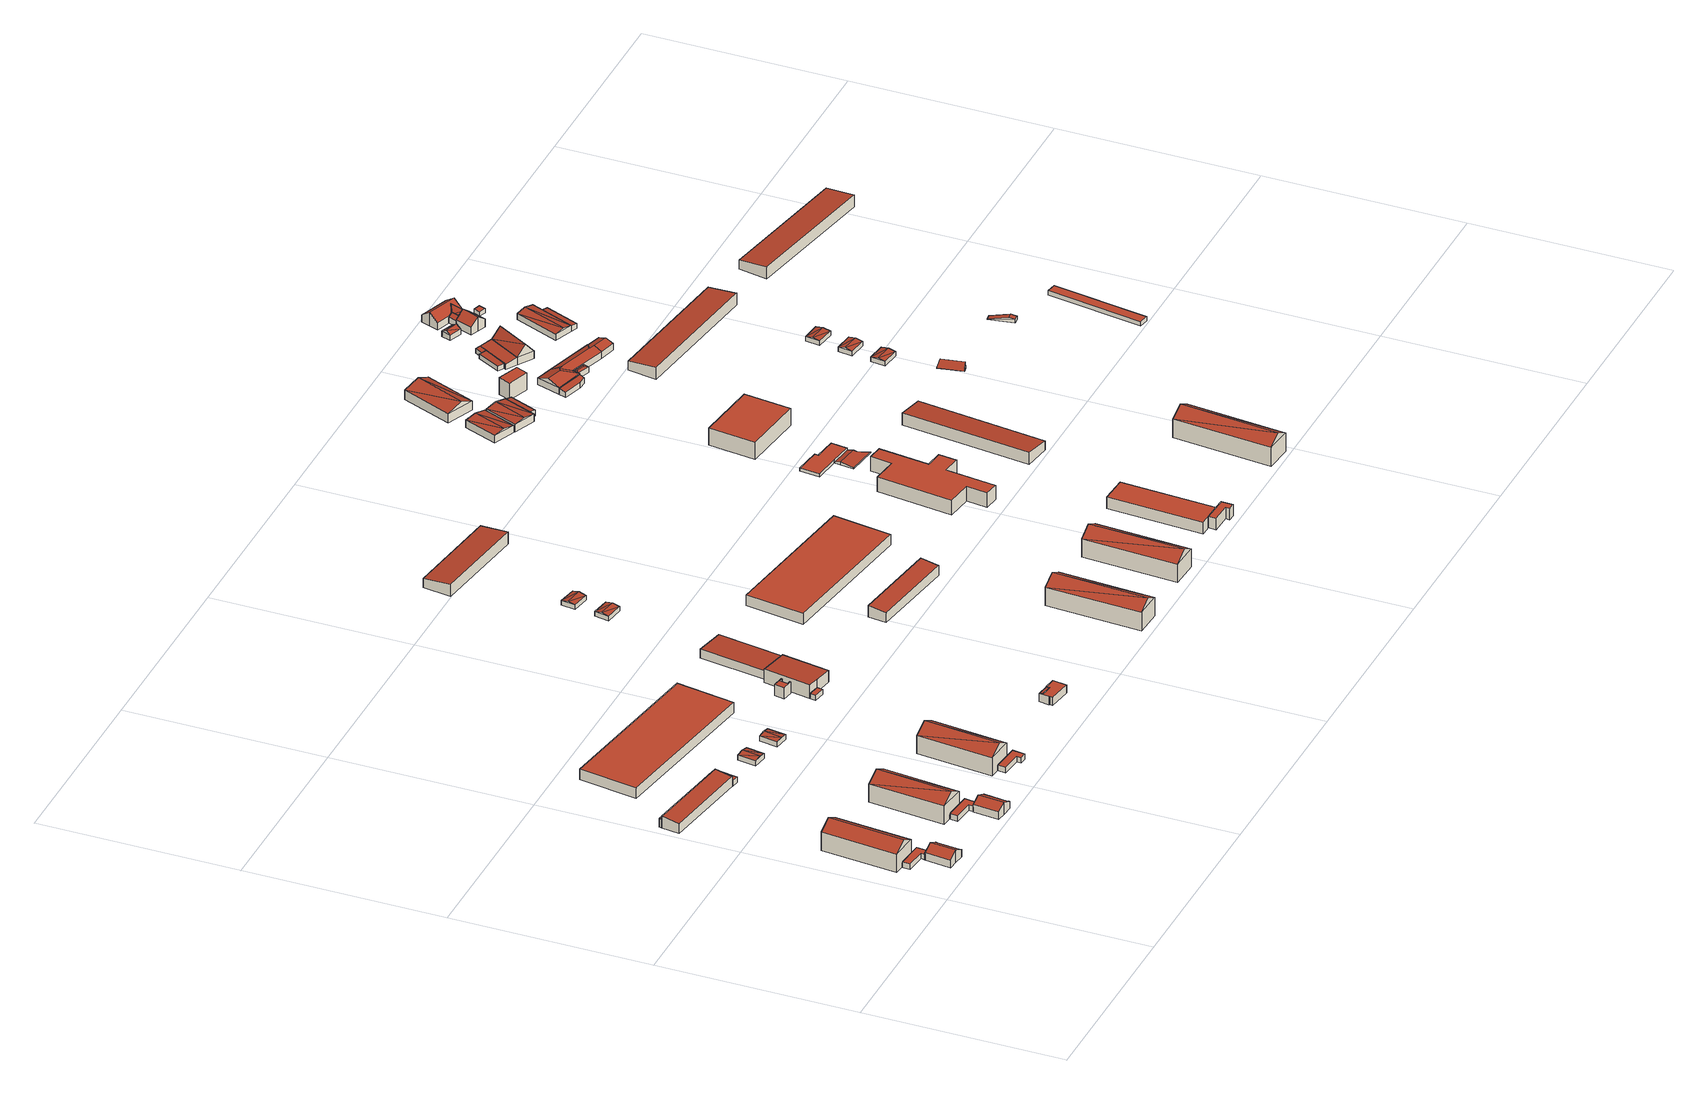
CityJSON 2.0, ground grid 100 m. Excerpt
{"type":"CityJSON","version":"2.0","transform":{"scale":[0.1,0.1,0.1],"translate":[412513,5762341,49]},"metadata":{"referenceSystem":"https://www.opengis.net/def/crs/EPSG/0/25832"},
"CityObjects":{
"building1":{"type":"Building","attributes":{"Gemeindeschluessel":"05515000","Geometrietyp2DReferenz":"3000","function":"51009_1610","roofType":"1000","measuredHeight":2.87},"geometry":[{"type":"Solid","lod":"2","boundaries":[[[[0,1,2,3]],[[4,5,1,0]],[[6,7,5,4]],[[8,9,7,6]],[[10,11,9,8]],[[12,13,11,10]],[[3,2,13,12]],[[10,8,6,4,0,3,12]],[[1,5,7,9,11,13,2]]]],"semantics":{"surfaces":[{"type":"WallSurface"},{"type":"RoofSurface"},{"type":"GroundSurface"}],"values":[[0,0,0,0,0,0,0,1,2]]}}]},
"building2":{"type":"Building","attributes":{"Gemeindeschluessel":"05515000","Geometrietyp2DReferenz":"3000","function":"31001_3073","roofType":"3100","measuredHeight":13.7},"geometry":[{"type":"Solid","lod":"2","boundaries":[[[[14,15,16,17]],[[18,19,15,14]],[[20,21,19,18]],[[17,16,21,20]],[[14,22,18]],[[20,23,17]],[[17,23,22,14]],[[18,22,23,20]],[[15,19,21,16]]]],"semantics":{"surfaces":[{"type":"WallSurface"},{"type":"RoofSurface"},{"type":"GroundSurface"}],"values":[[0,0,0,0,0,0,1,1,2]]}}]},
"building3":{"type":"Building","attributes":{"Gemeindeschluessel":"05515000","Geometrietyp2DReferenz":"3000","function":"31001_3073","roofType":"3100","measuredHeight":6.65},"geometry":[{"type":"Solid","lod":"2","boundaries":[[[[24,25,26,27]],[[28,29,25,24]],[[30,31,29,28]],[[32,33,31,30]],[[34,35,33,32]],[[36,37,35,34]],[[38,39,37,36]],[[40,41,39,38]],[[42,43,41,40]],[[44,45,43,42]],[[46,47,45,44]],[[27,26,47,46]],[[40,38,36,34,32,42]],[[30,28,24,27,46,44,42,32]],[[25,29,31,33,35,37,39,41,43,45,47,26]]]],"semantics":{"surfaces":[{"type":"WallSurface"},{"type":"RoofSurface"},{"type":"GroundSurface"}],"values":[[0,0,0,0,0,0,0,0,0,0,0,0,1,1,2]]}}]},
"building4":{"type":"Building","attributes":{"Gemeindeschluessel":"05515000","Geometrietyp2DReferenz":"3000","function":"31001_3073","roofType":"2100","measuredHeight":6.29},"geometry":[{"type":"Solid","lod":"2","boundaries":[[[[48,49,50,51]],[[52,53,49,48]],[[54,55,53,52]],[[51,50,55,54]],[[52,48,51,54]],[[49,53,55,50]]]],"semantics":{"surfaces":[{"type":"WallSurface"},{"type":"RoofSurface"},{"type":"GroundSurface"}],"values":[[0,0,0,0,1,2]]}}]},
"building5":{"type":"Building","attributes":{"Gemeindeschluessel":"05515000","Geometrietyp2DReferenz":"3000","function":"51009_1610","roofType":"1000","measuredHeight":4.39},"geometry":[{"type":"Solid","lod":"2","boundaries":[[[[56,57,49,58]],[[59,60,57,56]],[[61,53,60,59]],[[58,49,53,61]],[[59,56,58,61]],[[57,60,53,49]]]],"semantics":{"surfaces":[{"type":"WallSurface"},{"type":"RoofSurface"},{"type":"GroundSurface"}],"values":[[0,0,0,0,1,2]]}}]},
"building6":{"type":"Building","attributes":{"Gemeindeschluessel":"05515000","Geometrietyp2DReferenz":"3000","function":"51009_1610","roofType":"1000","measuredHeight":2.87},"geometry":[{"type":"Solid","lod":"2","boundaries":[[[[62,63,64,65]],[[66,67,63,62]],[[68,69,67,66]],[[70,71,69,68]],[[72,73,71,70]],[[74,75,73,72]],[[65,64,75,74]],[[72,70,68,66,62,65,74]],[[63,67,69,71,73,75,64]]]],"semantics":{"surfaces":[{"type":"WallSurface"},{"type":"RoofSurface"},{"type":"GroundSurface"}],"values":[[0,0,0,0,0,0,0,1,2]]}}]},
"building7":{"type":"Building","attributes":{"Gemeindeschluessel":"05515000","Geometrietyp2DReferenz":"3000","function":"31001_3073","roofType":"3100","measuredHeight":13.66},"geometry":[{"type":"Solid","lod":"2","boundaries":[[[[76,77,78,79]],[[80,81,77,76]],[[82,83,81,80]],[[79,78,83,82]],[[76,84,80]],[[82,85,79]],[[85,84,76]],[[76,79,85]],[[82,80,84]],[[84,85,82]],[[77,81,83,78]]]],"semantics":{"surfaces":[{"type":"WallSurface"},{"type":"RoofSurface"},{"type":"GroundSurface"}],"values":[[0,0,0,0,0,0,1,1,1,1,2]]}}]},
"building8":{"type":"Building","attributes":{"Gemeindeschluessel":"05515000","Geometrietyp2DReferenz":"3000","function":"31001_3073","roofType":"3100","measuredHeight":6.25},"geometry":[{"type":"Solid","lod":"2","boundaries":[[[[86,87,88,89]],[[90,91,87,86]],[[92,93,91,90]],[[94,95,93,92]],[[96,97,95,94]],[[98,99,97,96]],[[100,101,99,98]],[[102,103,101,100]],[[104,105,103,102]],[[89,88,105,104]],[[98,96,94,100]],[[92,90,86,89,104,102,100,94]],[[87,91,93,95,97,99,101,103,105,88]]]],"semantics":{"surfaces":[{"type":"WallSurface"},{"type":"RoofSurface"},{"type":"GroundSurface"}],"values":[[0,0,0,0,0,0,0,0,0,0,1,1,2]]}}]},
"building9":{"type":"Building","attributes":{"Gemeindeschluessel":"05515000","Geometrietyp2DReferenz":"3000","function":"31001_3073","roofType":"1000","measuredHeight":2.92},"geometry":[{"type":"Solid","lod":"2","boundaries":[[[[106,55,107,108]],[[109,53,55,106]],[[110,111,53,109]],[[112,113,111,110]],[[108,107,113,112]],[[110,109,106,108,112]],[[55,53,111,113,107]]]],"semantics":{"surfaces":[{"type":"WallSurface"},{"type":"RoofSurface"},{"type":"GroundSurface"}],"values":[[0,0,0,0,0,1,2]]}}]},
"building10":{"type":"Building","attributes":{"Gemeindeschluessel":"05515000","Geometrietyp2DReferenz":"3000","function":"31001_3073","roofType":"3100","measuredHeight":3.25},"geometry":[{"type":"Solid","lod":"2","boundaries":[[[[114,115,116,117]],[[118,119,115,114]],[[120,121,119,118]],[[117,116,121,120]],[[114,122,118]],[[120,123,117]],[[123,122,114]],[[114,117,123]],[[120,118,122]],[[122,123,120]],[[115,119,121,116]]]],"semantics":{"surfaces":[{"type":"WallSurface"},{"type":"RoofSurface"},{"type":"GroundSurface"}],"values":[[0,0,0,0,0,0,1,1,1,1,2]]}}]},
"building11":{"type":"Building","attributes":{"Gemeindeschluessel":"05515000","Geometrietyp2DReferenz":"3000","function":"31001_3073","roofType":"1000","measuredHeight":5.68},"geometry":[{"type":"Solid","lod":"2","boundaries":[[[[124,125,126,127]],[[128,129,125,124]],[[130,131,129,128]],[[127,126,131,130]],[[128,124,127,130]],[[125,129,131,126]]]],"semantics":{"surfaces":[{"type":"WallSurface"},{"type":"RoofSurface"},{"type":"GroundSurface"}],"values":[[0,0,0,0,1,2]]}}]},
"building12":{"type":"Building","attributes":{"Gemeindeschluessel":"05515000","Geometrietyp2DReferenz":"3000","function":"51009_1610","roofType":"1000","measuredHeight":2.85},"geometry":[{"type":"Solid","lod":"2","boundaries":[[[[132,133,134,135]],[[136,137,133,132]],[[138,139,137,136]],[[140,141,139,138]],[[142,143,141,140]],[[144,145,143,142]],[[135,134,145,144]],[[142,140,138,136,132,135,144]],[[133,137,139,141,143,145,134]]]],"semantics":{"surfaces":[{"type":"WallSurface"},{"type":"RoofSurface"},{"type":"GroundSurface"}],"values":[[0,0,0,0,0,0,0,1,2]]}}]},
"building13":{"type":"Building","attributes":{"Gemeindeschluessel":"05515000","Geometrietyp2DReferenz":"3000","function":"31001_3073","roofType":"3100","measuredHeight":13.62},"geometry":[{"type":"Solid","lod":"2","boundaries":[[[[146,147,148,149]],[[150,151,147,146]],[[152,153,151,150]],[[149,148,153,152]],[[146,154,150]],[[152,155,149]],[[155,154,146]],[[146,149,155]],[[152,150,154]],[[154,155,152]],[[147,151,153,148]]]],"semantics":{"surfaces":[{"type":"WallSurface"},{"type":"RoofSurface"},{"type":"GroundSurface"}],"values":[[0,0,0,0,0,0,1,1,1,1,2]]}}]},
"building14":{"type":"Building","attributes":{"Gemeindeschluessel":"05515000","Geometrietyp2DReferenz":"3000","function":"31001_3073","roofType":"3100","measuredHeight":3.21},"geometry":[{"type":"Solid","lod":"2","boundaries":[[[[156,157,158,159]],[[160,161,157,156]],[[162,163,161,160]],[[159,158,163,162]],[[156,164,160]],[[162,165,159]],[[165,164,156]],[[156,159,165]],[[162,160,164]],[[164,165,162]],[[157,161,163,158]]]],"semantics":{"surfaces":[{"type":"WallSurface"},{"type":"RoofSurface"},{"type":"GroundSurface"}],"values":[[0,0,0,0,0,0,1,1,1,1,2]]}}]},
"building15":{"type":"Building","attributes":{"Gemeindeschluessel":"05515000","Geometrietyp2DReferenz":"3000","function":"31001_3073","roofType":"1000","measuredHeight":6},"geometry":[{"type":"Solid","lod":"2","boundaries":[[[[166,167,168,169]],[[170,171,167,166]],[[172,173,171,170]],[[174,175,173,172]],[[176,177,175,174]],[[178,179,177,176]],[[180,181,179,178]],[[169,168,181,180]],[[178,176,174,172,170,166,169,180]],[[167,171,173,175,177,179,181,168]]]],"semantics":{"surfaces":[{"type":"WallSurface"},{"type":"RoofSurface"},{"type":"GroundSurface"}],"values":[[0,0,0,0,0,0,0,0,1,2]]}}]},
"building16":{"type":"Building","attributes":{"Gemeindeschluessel":"05515000","Geometrietyp2DReferenz":"3000","function":"31001_3073","roofType":"1000","measuredHeight":2.62},"geometry":[{"type":"Solid","lod":"2","boundaries":[[[[182,183,184,185]],[[186,187,183,182]],[[188,189,187,186]],[[185,184,189,188]],[[186,182,185,188]],[[183,187,189,184]]]],"semantics":{"surfaces":[{"type":"WallSurface"},{"type":"RoofSurface"},{"type":"GroundSurface"}],"values":[[0,0,0,0,1,2]]}}]},
"building17":{"type":"Building","attributes":{"Gemeindeschluessel":"05515000","Geometrietyp2DReferenz":"3000","function":"51009_1610","roofType":"2100","measuredHeight":4.25},"geometry":[{"type":"Solid","lod":"2","boundaries":[[[[190,191,192,193]],[[194,195,191,190]],[[196,197,195,194]],[[193,192,197,196]],[[194,190,193,196]],[[191,195,197,192]]]],"semantics":{"surfaces":[{"type":"WallSurface"},{"type":"RoofSurface"},{"type":"GroundSurface"}],"values":[[0,0,0,0,1,2]]}}]},
"building18":{"type":"Building","attributes":{"Gemeindeschluessel":"05515000","Geometrietyp2DReferenz":"3000","function":"31001_3073","roofType":"2100","measuredHeight":7.14},"geometry":[{"type":"Solid","lod":"2","boundaries":[[[[198,199,200,201]],[[202,203,199,198]],[[204,205,203,202]],[[206,207,205,204]],[[208,209,207,206]],[[201,200,209,208]],[[206,204,202,198,201,208]],[[199,203,205,207,209,200]]]],"semantics":{"surfaces":[{"type":"WallSurface"},{"type":"RoofSurface"},{"type":"GroundSurface"}],"values":[[0,0,0,0,0,0,1,2]]}}]},
"building19":{"type":"Building","attributes":{"Gemeindeschluessel":"05515000","Geometrietyp2DReferenz":"3000","function":"31001_2500","roofType":"1000","measuredHeight":4.33},"geometry":[{"type":"Solid","lod":"2","boundaries":[[[[210,211,212,213]],[[214,215,211,210]],[[216,217,215,214]],[[218,219,217,216]],[[220,221,219,218]],[[222,223,221,220]],[[224,225,223,222]],[[226,227,225,224]],[[228,229,227,226]],[[213,212,229,228]],[[226,224,222,220,218,216,214,210,213,228]],[[211,215,217,219,221,223,225,227,229,212]]]],"semantics":{"surfaces":[{"type":"WallSurface"},{"type":"RoofSurface"},{"type":"GroundSurface"}],"values":[[0,0,0,0,0,0,0,0,0,0,1,2]]}}]},
"building20":{"type":"Building","attributes":{"Geometrietyp2DReferenz":"3000","Gemeindeschluessel":"05515000","function":"31001_3073","roofType":"2100","measuredHeight":4.69},"geometry":[{"type":"Solid","lod":"2","boundaries":[[[[230,231,203,232]],[[233,234,231,230]],[[235,236,234,233]],[[237,205,236,235]],[[232,203,205,237]],[[235,233,230,232,237]],[[231,234,236,205,203]]]],"semantics":{"surfaces":[{"type":"WallSurface"},{"type":"RoofSurface"},{"type":"GroundSurface"}],"values":[[0,0,0,0,0,1,2]]}}]},
"building21":{"type":"Building","attributes":{"Gemeindeschluessel":"05515000","Geometrietyp2DReferenz":"3000","function":"31001_3073","roofType":"3100","measuredHeight":3.12},"geometry":[{"type":"Solid","lod":"2","boundaries":[[[[238,239,240,241]],[[242,243,239,238]],[[244,245,243,242]],[[241,240,245,244]],[[238,246,242]],[[244,247,241]],[[241,247,246]],[[246,238,241]],[[247,244,242]],[[242,246,247]],[[239,243,245,240]]]],"semantics":{"surfaces":[{"type":"WallSurface"},{"type":"RoofSurface"},{"type":"GroundSurface"}],"values":[[0,0,0,0,0,0,1,1,1,1,2]]}}]},
"building22":{"type":"Building","attributes":{"Gemeindeschluessel":"05515000","Geometrietyp2DReferenz":"3000","function":"31001_3073","roofType":"3100","measuredHeight":3.11},"geometry":[{"type":"Solid","lod":"2","boundaries":[[[[248,249,250,251]],[[252,253,249,248]],[[254,255,253,252]],[[251,250,255,254]],[[248,256,252]],[[254,257,251]],[[251,257,256]],[[256,248,251]],[[257,254,252]],[[252,256,257]],[[249,253,255,250]]]],"semantics":{"surfaces":[{"type":"WallSurface"},{"type":"RoofSurface"},{"type":"GroundSurface"}],"values":[[0,0,0,0,0,0,1,1,1,1,2]]}}]},
"building23":{"type":"Building","attributes":{"Gemeindeschluessel":"05515000","Geometrietyp2DReferenz":"3000","function":"31001_3073","roofType":"3100","measuredHeight":13.69},"geometry":[{"type":"Solid","lod":"2","boundaries":[[[[258,259,260,261]],[[262,263,259,258]],[[264,265,263,262]],[[261,260,265,264]],[[258,266,262]],[[264,267,261]],[[267,266,258]],[[258,261,267]],[[264,262,266]],[[266,267,264]],[[259,263,265,260]]]],"semantics":{"surfaces":[{"type":"WallSurface"},{"type":"RoofSurface"},{"type":"GroundSurface"}],"values":[[0,0,0,0,0,0,1,1,1,1,2]]}}]},
"building24":{"type":"Building","attributes":{"Gemeindeschluessel":"05515000","Geometrietyp2DReferenz":"3000","function":"31001_3073","roofType":"2100","measuredHeight":6.29},"geometry":[{"type":"Solid","lod":"2","boundaries":[[[[268,269,270,271]],[[272,273,269,268]],[[274,275,273,272]],[[271,270,275,274]],[[272,268,271,274]],[[269,273,275,270]]]],"semantics":{"surfaces":[{"type":"WallSurface"},{"type":"RoofSurface"},{"type":"GroundSurface"}],"values":[[0,0,0,0,1,2]]}}]},
"building25":{"type":"Building","attributes":{"Gemeindeschluessel":"05515000","Geometrietyp2DReferenz":"3000","function":"31001_3073","roofType":"2100","measuredHeight":6.52},"geometry":[{"type":"Solid","lod":"2","boundaries":[[[[276,277,278,279]],[[280,281,277,276]],[[282,283,281,280]],[[279,278,283,282]],[[280,276,279,282]],[[277,281,283,278]]]],"semantics":{"surfaces":[{"type":"WallSurface"},{"type":"RoofSurface"},{"type":"GroundSurface"}],"values":[[0,0,0,0,1,2]]}}]},
"building26":{"type":"Building","attributes":{"Gemeindeschluessel":"05515000","Geometrietyp2DReferenz":"3000","function":"31001_3073","roofType":"1000","measuredHeight":5.75},"geometry":[{"type":"Solid","lod":"2","boundaries":[[[[284,285,286,287]],[[288,289,285,284]],[[290,291,289,288]],[[287,286,291,290]],[[288,284,287,290]],[[285,289,291,286]]]],"semantics":{"surfaces":[{"type":"WallSurface"},{"type":"RoofSurface"},{"type":"GroundSurface"}],"values":[[0,0,0,0,1,2]]}}]},
"building27":{"type":"Building","attributes":{"Gemeindeschluessel":"05515000","Geometrietyp2DReferenz":"3000","function":"31001_3073","roofType":"3100","measuredHeight":13.7},"geometry":[{"type":"Solid","lod":"2","boundaries":[[[[292,293,294,295]],[[296,297,293,292]],[[298,299,297,296]],[[295,294,299,298]],[[292,300,296]],[[298,301,295]],[[301,300,292]],[[292,295,301]],[[298,296,300]],[[300,301,298]],[[293,297,299,294]]]],"semantics":{"surfaces":[{"type":"WallSurface"},{"type":"RoofSurface"},{"type":"GroundSurface"}],"values":[[0,0,0,0,0,0,1,1,1,1,2]]}}]},
"building28":{"type":"Building","attributes":{"Gemeindeschluessel":"05515000","Geometrietyp2DReferenz":"3000","function":"51009_1610","roofType":"1000","measuredHeight":6},"geometry":[{"type":"Solid","lod":"2","boundaries":[[[[302,303,304,305]],[[306,307,303,302]],[[308,309,307,306]],[[310,311,309,308]],[[312,313,311,310]],[[314,315,313,312]],[[305,304,315,314]],[[312,310,308,306,302,305,314]],[[303,307,309,311,313,315,304]]]],"semantics":{"surfaces":[{"type":"WallSurface"},{"type":"RoofSurface"},{"type":"GroundSurface"}],"values":[[0,0,0,0,0,0,0,1,2]]}}]},
"building29":{"type":"Building","attributes":{"Gemeindeschluessel":"05515000","Geometrietyp2DReferenz":"3000","function":"31001_3073","roofType":"1000","measuredHeight":6},"geometry":[{"type":"Solid","lod":"2","boundaries":[[[[316,317,318,319]],[[320,321,317,316]],[[322,323,321,320]],[[319,318,323,322]],[[320,316,319,322]],[[317,321,323,318]]]],"semantics":{"surfaces":[{"type":"WallSurface"},{"type":"RoofSurface"},{"type":"GroundSurface"}],"values":[[0,0,0,0,1,2]]}}]},
"building30":{"type":"Building","attributes":{"Gemeindeschluessel":"05515000","Geometrietyp2DReferenz":"3000","function":"31001_3073","roofType":"1000","measuredHeight":7.59},"geometry":[{"type":"Solid","lod":"2","boundaries":[[[[324,325,326,327]],[[328,329,325,324]],[[330,331,329,328]],[[332,333,331,330]],[[334,335,333,332]],[[336,337,335,334]],[[338,339,337,336]],[[340,341,339,338]],[[342,343,341,340]],[[344,345,343,342]],[[346,347,345,344]],[[327,326,347,346]],[[344,342,340,338,336,334,332,330,328,324,327,346]],[[325,329,331,333,335,337,339,341,343,345,347,326]]]],"semantics":{"surfaces":[{"type":"WallSurface"},{"type":"RoofSurface"},{"type":"GroundSurface"}],"values":[[0,0,0,0,0,0,0,0,0,0,0,0,1,2]]}}]},
"building31":{"type":"Building","attributes":{"Gemeindeschluessel":"05515000","Geometrietyp2DReferenz":"3000","function":"51003_1201","roofType":"1000","measuredHeight":1.67},"geometry":[{"type":"Solid","lod":"2","boundaries":[[[[348,349,350,351]],[[352,353,349,348]],[[354,355,353,352]],[[356,357,355,354]],[[358,359,357,356]],[[360,361,359,358]],[[351,350,361,360]],[[358,356,354,352,348,351,360]],[[349,353,355,357,359,361,350]]]],"semantics":{"surfaces":[{"type":"WallSurface"},{"type":"RoofSurface"},{"type":"GroundSurface"}],"values":[[0,0,0,0,0,0,0,1,2]]}}]},
"building32":{"type":"Building","attributes":{"Gemeindeschluessel":"05515000","Geometrietyp2DReferenz":"3000","function":"51003_1201","roofType":"3100","measuredHeight":1.42},"geometry":[{"type":"Solid","lod":"2","boundaries":[[[[362,363,364,365,366,367,368]],[[369,362,368,370]],[[371,363,362,369]],[[372,364,363,371]],[[373,365,364,372]],[[374,366,365,373]],[[375,367,366,374]],[[370,368,367,375]],[[372,371,369,373]],[[370,375,374,373,369]]]],"semantics":{"surfaces":[{"type":"GroundSurface"},{"type":"WallSurface"},{"type":"RoofSurface"}],"values":[[0,1,1,1,1,1,1,1,2,2]]}}]},
"building33":{"type":"Building","attributes":{"Gemeindeschluessel":"05515000","Geometrietyp2DReferenz":"3000","function":"31001_2000","roofType":"3100","measuredHeight":4.89},"geometry":[{"type":"Solid","lod":"2","boundaries":[[[[376,377,378,379]],[[380,381,377,376]],[[382,383,381,380]],[[379,378,383,382]],[[376,384,380]],[[382,385,379]],[[385,384,376]],[[376,379,385]],[[382,380,384]],[[384,385,382]],[[377,381,383,378]]]],"semantics":{"surfaces":[{"type":"WallSurface"},{"type":"RoofSurface"},{"type":"GroundSurface"}],"values":[[0,0,0,0,0,0,1,1,1,1,2]]}}]},
"building34":{"type":"Building","attributes":{"Gemeindeschluessel":"05515000","Geometrietyp2DReferenz":"3000","function":"51003_1201","roofType":"1000","measuredHeight":9},"geometry":[{"type":"Solid","lod":"2","boundaries":[[[[386,387,388,389]],[[390,391,387,386]],[[392,393,391,390]],[[389,388,393,392]],[[390,386,389,392]],[[387,391,393,388]]]],"semantics":{"surfaces":[{"type":"WallSurface"},{"type":"RoofSurface"},{"type":"GroundSurface"}],"values":[[0,0,0,0,1,2]]}}]},
"building35":{"type":"Building","attributes":{"Gemeindeschluessel":"05515000","Geometrietyp2DReferenz":"3000","function":"31001_1310","roofType":"3100","measuredHeight":5.12},"geometry":[{"type":"Solid","lod":"2","boundaries":[[[[394,395,396,397]],[[398,399,395,394]],[[400,401,399,398]],[[397,396,401,400]],[[394,402,398]],[[400,403,397]],[[394,397,403]],[[403,402,394]],[[402,403,400]],[[400,398,402]],[[395,399,401,396]]]],"semantics":{"surfaces":[{"type":"WallSurface"},{"type":"RoofSurface"},{"type":"GroundSurface"}],"values":[[0,0,0,0,0,0,1,1,1,1,2]]}}]},
"building36":{"type":"Building","attributes":{"Gemeindeschluessel":"05515000","Geometrietyp2DReferenz":"3000","function":"31001_3073","roofType":"2100","measuredHeight":6.36},"geometry":[{"type":"Solid","lod":"2","boundaries":[[[[404,405,406,407]],[[408,409,405,404]],[[410,411,409,408]],[[407,406,411,410]],[[408,404,407,410]],[[405,409,411,406]]]],"semantics":{"surfaces":[{"type":"WallSurface"},{"type":"RoofSurface"},{"type":"GroundSurface"}],"values":[[0,0,0,0,1,2]]}}]},
"building37":{"type":"Building","attributes":{"Gemeindeschluessel":"05515000","Geometrietyp2DReferenz":"3000","function":"51009_1610","roofType":"2100","measuredHeight":3.81},"geometry":[{"type":"Solid","lod":"2","boundaries":[[[[412,413,414,415]],[[416,417,413,412]],[[418,419,417,416]],[[415,414,419,418]],[[416,412,415,418]],[[413,417,419,414]]]],"semantics":{"surfaces":[{"type":"WallSurface"},{"type":"RoofSurface"},{"type":"GroundSurface"}],"values":[[0,0,0,0,1,2]]}}]},
"building38":{"type":"Building","attributes":{"Gemeindeschluessel":"05515000","Geometrietyp2DReferenz":"3000","function":"31001_2000","roofType":"3100","measuredHeight":7.65},"geometry":[{"type":"Solid","lod":"2","boundaries":[[[[420,421,422,423]],[[424,425,421,420]],[[426,427,425,424]],[[423,422,427,426]],[[420,428,424]],[[426,429,423]],[[420,423,429]],[[429,428,420]],[[428,429,426]],[[426,424,428]],[[421,425,427,422]]]],"semantics":{"surfaces":[{"type":"WallSurface"},{"type":"RoofSurface"},{"type":"GroundSurface"}],"values":[[0,0,0,0,0,0,1,1,1,1,2]]}}]},
"building39":{"type":"Building","attributes":{"Gemeindeschluessel":"05515000","Geometrietyp2DReferenz":"3000","function":"31001_3073","roofType":"3100","measuredHeight":13.73},"geometry":[{"type":"Solid","lod":"2","boundaries":[[[[430,431,432,433]],[[434,435,431,430]],[[436,437,435,434]],[[433,432,437,436]],[[430,438,434]],[[436,439,433]],[[439,438,430]],[[430,433,439]],[[436,434,438]],[[438,439,436]],[[431,435,437,432]]]],"semantics":{"surfaces":[{"type":"WallSurface"},{"type":"RoofSurface"},{"type":"GroundSurface"}],"values":[[0,0,0,0,0,0,1,1,1,1,2]]}}]},
"building40":{"type":"Building","attributes":{"Gemeindeschluessel":"05515000","Geometrietyp2DReferenz":"3000","function":"51003_1201","roofType":"9999","measuredHeight":9},"geometry":[{"type":"Solid","lod":"2","boundaries":[[[[440,441,442,443]],[[441,444,445,442]],[[440,446,444,441]],[[443,447,446,440]],[[442,445,447,443]],[[444,446,447,445]]]],"semantics":{"surfaces":[{"type":"RoofSurface"},{"type":"WallSurface"},{"type":"GroundSurface"}],"values":[[0,1,1,1,1,2]]}}]},
"building41":{"type":"Building","attributes":{"Gemeindeschluessel":"05515000","Geometrietyp2DReferenz":"3000","function":"51009_1610","roofType":"2100","measuredHeight":3.23},"geometry":[{"type":"Solid","lod":"2","boundaries":[[[[448,449,450,451]],[[452,453,449,448]],[[454,455,453,452]],[[456,457,455,454]],[[451,450,457,456]],[[454,452,448,451,456]],[[449,453,455,457,450]]]],"semantics":{"surfaces":[{"type":"WallSurface"},{"type":"RoofSurface"},{"type":"GroundSurface"}],"values":[[0,0,0,0,0,1,2]]}}]},
"building42":{"type":"Building","attributes":{"Gemeindeschluessel":"05515000","Geometrietyp2DReferenz":"3000","function":"51009_1610","roofType":"5000","measuredHeight":3.31},"geometry":[{"type":"Solid","lod":"2","boundaries":[[[[458,459,460,461]],[[462,463,459,458]],[[464,465,463,462]],[[461,460,465,464]],[[464,462,466]],[[466,462,458,467]],[[458,461,467]],[[467,461,464,466]],[[459,463,465,460]]]],"semantics":{"surfaces":[{"type":"WallSurface"},{"type":"RoofSurface"},{"type":"GroundSurface"}],"values":[[0,0,0,0,1,1,1,1,2]]}}]},
"building43":{"type":"Building","attributes":{"Gemeindeschluessel":"05515000","Geometrietyp2DReferenz":"3000","function":"31001_2700","roofType":"5000","measuredHeight":5.81},"geometry":[{"type":"Solid","lod":"2","boundaries":[[[[468,469,470,471]],[[472,473,469,468]],[[474,475,473,472]],[[476,477,475,474]],[[478,479,477,476]],[[480,481,479,478]],[[482,453,481,480]],[[483,449,453,482]],[[484,485,449,483]],[[486,487,485,484]],[[471,470,487,486]],[[488,489,490,486,484,491]],[[484,483,491]],[[491,483,482,488]],[[488,482,480,489]],[[492,493,494,490,489,480,478,495]],[[495,478,476,496]],[[476,474,496]],[[495,496,474,472,492]],[[492,472,468,493]],[[493,468,471,494]],[[494,471,486,490]],[[469,473,475,477,479,481,453,449,485,487,470]]]],"semantics":{"surfaces":[{"type":"WallSurface"},{"type":"RoofSurface"},{"type":"GroundSurface"}],"values":[[0,0,0,0,0,0,0,0,0,0,0,1,0,1,1,1,1,0,1,1,1,1,2]]}}]},
"building44":{"type":"Building","attributes":{"Gemeindeschluessel":"05515000","Geometrietyp2DReferenz":"3000","function":"51009_1610"},"children":["building44-1","building44-2"]},
"building44-1":{"type":"BuildingPart","attributes":{"roofType":"2100","measuredHeight":2.86},"parents":["building44"],"geometry":[{"type":"Solid","lod":"2","boundaries":[[[[497,498,499,500]],[[501,502,503,498,497]],[[500,499,504,505]],[[506,501,497,500,505]],[[498,503,504,499]],[[502,501,506]],[[504,503,502,506,505]]]],"semantics":{"surfaces":[{"type":"WallSurface"},{"type":"RoofSurface"},{"type":"GroundSurface"},{"type":"ClosureSurface"}],"values":[[0,0,0,1,2,0,3]]}}]},
"building44-2":{"type":"BuildingPart","attributes":{"roofType":"2100","measuredHeight":2.83},"parents":["building44"],"geometry":[{"type":"Solid","lod":"2","boundaries":[[[[507,505,504,508,509]],[[510,511,503,502]],[[512,513,511,510]],[[509,508,513,512]],[[510,502,506,507,509,512]],[[504,503,511,513,508]],[[505,507,506]],[[504,505,506,502,503]]]],"semantics":{"surfaces":[{"type":"WallSurface"},{"type":"RoofSurface"},{"type":"GroundSurface"},{"type":"ClosureSurface"}],"values":[[0,0,0,0,1,2,0,3]]}}]},
"building45":{"type":"Building","attributes":{"Gemeindeschluessel":"05515000","Geometrietyp2DReferenz":"3000","function":"31001_2700","roofType":"2100","measuredHeight":4.1},"geometry":[{"type":"Solid","lod":"2","boundaries":[[[[514,511,515,516]],[[497,498,511,514]],[[517,518,498,497]],[[519,520,518,517]],[[516,515,520,519]],[[517,497,514,516,519]],[[511,498,518,520,515]]]],"semantics":{"surfaces":[{"type":"WallSurface"},{"type":"RoofSurface"},{"type":"GroundSurface"}],"values":[[0,0,0,0,0,1,2]]}}]},
"building46":{"type":"Building","attributes":{"Gemeindeschluessel":"05515000","Geometrietyp2DReferenz":"3000","function":"31001_2700","roofType":"3100","measuredHeight":9.19},"geometry":[{"type":"Solid","lod":"2","boundaries":[[[[521,522,523,524]],[[525,526,522,521]],[[527,528,526,525]],[[524,523,528,527]],[[521,529,525]],[[527,530,524]],[[530,529,521]],[[521,524,530]],[[527,525,529]],[[529,530,527]],[[522,526,528,523]]]],"semantics":{"surfaces":[{"type":"WallSurface"},{"type":"RoofSurface"},{"type":"GroundSurface"}],"values":[[0,0,0,0,0,0,1,1,1,1,2]]}}]},
"building47":{"type":"Building","attributes":{"Gemeindeschluessel":"05515000","Geometrietyp2DReferenz":"3000","function":"31001_3073","roofType":"5000","measuredHeight":4.23},"geometry":[{"type":"Solid","lod":"2","boundaries":[[[[531,532,533,534]],[[535,536,532,531]],[[537,538,536,535]],[[534,533,538,537]],[[537,535,539]],[[539,535,531,540]],[[531,534,540]],[[540,534,537,539]],[[532,536,538,533]]]],"semantics":{"surfaces":[{"type":"WallSurface"},{"type":"RoofSurface"},{"type":"GroundSurface"}],"values":[[0,0,0,0,1,1,0,1,2]]}}]},
"building48":{"type":"Building","attributes":{"Gemeindeschluessel":"05515000","Geometrietyp2DReferenz":"3000","function":"31001_3073","roofType":"3100","measuredHeight":3.2},"geometry":[{"type":"Solid","lod":"2","boundaries":[[[[541,542,543,544]],[[545,546,542,541]],[[547,548,546,545]],[[544,543,548,547]],[[541,549,545]],[[547,550,544]],[[544,550,549]],[[549,541,544]],[[550,547,545]],[[545,549,550]],[[542,546,548,543]]]],"semantics":{"surfaces":[{"type":"WallSurface"},{"type":"RoofSurface"},{"type":"GroundSurface"}],"values":[[0,0,0,0,0,0,1,1,1,1,2]]}}]},
"building49":{"type":"Building","attributes":{"Gemeindeschluessel":"05515000","Geometrietyp2DReferenz":"3000","function":"51009_1611","roofType":"3100","measuredHeight":4.3},"geometry":[{"type":"Solid","lod":"2","boundaries":[[[[551,552,553,554]],[[555,556,552,551]],[[557,558,556,555]],[[554,553,558,557]],[[551,559,555]],[[557,560,554]],[[559,551,554]],[[554,560,559]],[[555,559,560]],[[560,557,555]],[[552,556,558,553]]]],"semantics":{"surfaces":[{"type":"WallSurface"},{"type":"RoofSurface"},{"type":"GroundSurface"}],"values":[[0,0,0,0,0,0,1,1,1,1,2]]}}]},
"building50":{"type":"Building","attributes":{"Gemeindeschluessel":"05515000","Geometrietyp2DReferenz":"3000","function":"31001_3073","roofType":"3100","measuredHeight":3.22},"geometry":[{"type":"Solid","lod":"2","boundaries":[[[[561,562,563,564]],[[565,566,562,561]],[[567,568,566,565]],[[564,563,568,567]],[[561,569,565]],[[567,570,564]],[[564,570,569]],[[569,561,564]],[[570,567,565]],[[565,569,570]],[[562,566,568,563]]]],"semantics":{"surfaces":[{"type":"WallSurface"},{"type":"RoofSurface"},{"type":"GroundSurface"}],"values":[[0,0,0,0,0,0,1,1,1,1,2]]}}]},
"building51":{"type":"Building","attributes":{"Gemeindeschluessel":"05515000","Geometrietyp2DReferenz":"3000","function":"31001_3073","roofType":"2100","measuredHeight":6.43},"geometry":[{"type":"Solid","lod":"2","boundaries":[[[[571,572,573,574]],[[575,576,572,571]],[[577,578,576,575]],[[574,573,578,577]],[[575,571,574,577]],[[572,576,578,573]]]],"semantics":{"surfaces":[{"type":"WallSurface"},{"type":"RoofSurface"},{"type":"GroundSurface"}],"values":[[0,0,0,0,1,2]]}}]},
"building52":{"type":"Building","attributes":{"Gemeindeschluessel":"05515000","Geometrietyp2DReferenz":"3000","function":"51009_1610","roofType":"2100","measuredHeight":4.72},"geometry":[{"type":"Solid","lod":"2","boundaries":[[[[579,580,581,582]],[[583,584,580,579]],[[585,586,584,583]],[[582,581,586,585]],[[583,579,582,585]],[[580,584,586,581]]]],"semantics":{"surfaces":[{"type":"WallSurface"},{"type":"RoofSurface"},{"type":"GroundSurface"}],"values":[[0,0,0,0,1,2]]}}]},
"building53":{"type":"Building","attributes":{"Gemeindeschluessel":"05515000","Geometrietyp2DReferenz":"3000","function":"31001_1000"},"address":[{"country":"Germany","locality":"Münster","thoroughfareNumber":"66","thoroughfareName":"Verth"}],"children":["building53-1","building53-2","building53-3"]},
"building53-1":{"type":"BuildingPart","attributes":{"roofType":"3100","measuredHeight":7.44},"parents":["building53"],"geometry":[{"type":"Solid","lod":"2","boundaries":[[[[587,588,589,590,591]],[[592,593,588,587]],[[594,595,593,592]],[[596,597,595,594]],[[598,599,597,596]],[[600,601,599,598]],[[602,603,601,600]],[[604,605,606,603,602]],[[596,594,592,587,591,607,608,598]],[[604,602,600,598,608]],[[609,610,589,588,593,595,597,599,601,603,606]],[[605,604,608,611]],[[606,605,612,609]],[[605,611,612]],[[613,614,611,608,607]],[[612,613,610,609]],[[612,611,614,613]],[[590,613,607,591]],[[589,610,613,590]]]],"semantics":{"surfaces":[{"type":"WallSurface"},{"type":"RoofSurface"},{"type":"GroundSurface"},{"type":"ClosureSurface"}],"values":[[0,0,0,0,0,0,0,0,1,1,2,0,3,3,0,3,3,0,3]]}}]},
"building53-2":{"type":"BuildingPart","attributes":{"roofType":"5000","measuredHeight":6.42},"parents":["building53"],"geometry":[{"type":"Solid","lod":"2","boundaries":[[[[590,589,615,616]],[[617,618,606,605]],[[617,619,616]],[[614,619,617]],[[617,605,611,614]],[[613,590,616,619]],[[619,614,613]],[[615,589,610,609,606,618]],[[616,615,618,617]],[[589,590,613,610]],[[609,612,605,606]],[[610,613,612,609]],[[611,605,612]],[[614,611,612,613]]]],"semantics":{"surfaces":[{"type":"WallSurface"},{"type":"RoofSurface"},{"type":"GroundSurface"},{"type":"ClosureSurface"}],"values":[[0,0,1,1,1,1,1,2,3,3,3,3,3,3]]}}]},
"building53-3":{"type":"BuildingPart","attributes":{"roofType":"3100","measuredHeight":7.26},"parents":["building53"],"geometry":[{"type":"Solid","lod":"2","boundaries":[[[[620,621,622,623]],[[616,615,621,620]],[[624,625,618,617]],[[626,627,625,624]],[[628,629,627,626]],[[630,631,629,628]],[[623,622,631,630]],[[624,617,616,620,623,626]],[[630,628,626,623]],[[621,615,618,625,627,629,631,622]],[[617,618,615,616]]]],"semantics":{"surfaces":[{"type":"WallSurface"},{"type":"RoofSurface"},{"type":"GroundSurface"},{"type":"ClosureSurface"}],"values":[[0,0,0,0,0,0,0,1,1,2,3]]}}]},
"building54":{"type":"Building","attributes":{"Gemeindeschluessel":"05515000","Geometrietyp2DReferenz":"3000","function":"31001_3073","roofType":"3100","measuredHeight":3.17},"geometry":[{"type":"Solid","lod":"2","boundaries":[[[[632,633,634,635]],[[636,637,633,632]],[[638,639,637,636]],[[635,634,639,638]],[[632,640,636]],[[638,641,635]],[[635,641,640]],[[640,632,635]],[[641,638,636]],[[636,640,641]],[[633,637,639,634]]]],"semantics":{"surfaces":[{"type":"WallSurface"},{"type":"RoofSurface"},{"type":"GroundSurface"}],"values":[[0,0,0,0,0,0,1,1,1,1,2]]}}]},
"building55":{"type":"Building","attributes":{"Gemeindeschluessel":"05515000","Geometrietyp2DReferenz":"3000","function":"31001_2000","roofType":"3100","measuredHeight":4.32},"geometry":[{"type":"Solid","lod":"2","boundaries":[[[[642,643,644,645]],[[646,647,643,642]],[[648,649,647,646]],[[645,644,649,648]],[[642,650,646]],[[648,651,645]],[[651,650,642]],[[642,645,651]],[[648,646,650]],[[650,651,648]],[[643,647,649,644]]]],"semantics":{"surfaces":[{"type":"WallSurface"},{"type":"RoofSurface"},{"type":"GroundSurface"}],"values":[[0,0,0,0,0,0,1,1,1,1,2]]}}]},
"building56":{"type":"Building","attributes":{"Gemeindeschluessel":"05515000","Geometrietyp2DReferenz":"3000","function":"51009_1610","roofType":"2100","measuredHeight":3.03},"geometry":[{"type":"Solid","lod":"2","boundaries":[[[[652,653,654,655]],[[656,657,653,652]],[[658,649,657,656]],[[655,654,649,658]],[[656,652,655,658]],[[653,657,649,654]]]],"semantics":{"surfaces":[{"type":"WallSurface"},{"type":"RoofSurface"},{"type":"GroundSurface"}],"values":[[0,0,0,0,1,2]]}}]},
"building57":{"type":"Building","attributes":{"Gemeindeschluessel":"05515000","Geometrietyp2DReferenz":"3000","function":"31001_2460","roofType":"1000","measuredHeight":2.35},"geometry":[{"type":"Solid","lod":"2","boundaries":[[[[659,660,661,662]],[[663,664,660,659]],[[665,666,664,663]],[[662,661,666,665]],[[663,659,662,665]],[[660,664,666,661]]]],"semantics":{"surfaces":[{"type":"WallSurface"},{"type":"RoofSurface"},{"type":"GroundSurface"}],"values":[[0,0,0,0,1,2]]}}]},
"building58":{"type":"Building","attributes":{"Gemeindeschluessel":"05515000","Geometrietyp2DReferenz":"3000","function":"31001_3073","roofType":"3100","measuredHeight":2.63},"geometry":[{"type":"Solid","lod":"2","boundaries":[[[[667,668,669,670]],[[671,672,668,667]],[[673,674,672,671]],[[670,669,674,673]],[[667,675,671]],[[673,676,670]],[[670,676,675,667]],[[671,675,676,673]],[[668,672,674,669]]]],"semantics":{"surfaces":[{"type":"WallSurface"},{"type":"RoofSurface"},{"type":"GroundSurface"}],"values":[[0,0,0,0,0,0,1,1,2]]}}]},
"building59":{"type":"Building","attributes":{"Gemeindeschluessel":"05515000","Geometrietyp2DReferenz":"3000","function":"31001_3073","roofType":"1000","measuredHeight":2.23},"geometry":[{"type":"Solid","lod":"2","boundaries":[[[[677,678,679,680]],[[681,682,678,677]],[[683,684,682,681]],[[680,679,684,683]],[[681,677,680,683]],[[678,682,684,679]]]],"semantics":{"surfaces":[{"type":"WallSurface"},{"type":"RoofSurface"},{"type":"GroundSurface"}],"values":[[0,0,0,0,1,2]]}}]},
"building60":{"type":"Building","attributes":{"Gemeindeschluessel":"05515000","Geometrietyp2DReferenz":"3000","function":"31001_3073","roofType":"2100","measuredHeight":6.43},"geometry":[{"type":"Solid","lod":"2","boundaries":[[[[685,686,687,688]],[[689,690,686,685]],[[691,692,690,689]],[[688,687,692,691]],[[689,685,688,691]],[[686,690,692,687]]]],"semantics":{"surfaces":[{"type":"WallSurface"},{"type":"RoofSurface"},{"type":"GroundSurface"}],"values":[[0,0,0,0,1,2]]}}]}
},
"vertices":[
[217,264,60],[217,264,31],[134,272,31],[134,272,60],[268,259,60],[268,259,31],[263,197,60],[263,197,31],[229,200,60],[229,200,31],[231,222,60],[231,222,31],[130,232,60],[130,232,31],
[119,658,130],[119,658,32],[82,277,32],[82,277,130],[254,645,130],[254,645,32],[217,264,130],[217,264,32],[186,652,169],[149,270,169],
[310,66,72],[310,66,32],[322,187,32],[322,187,72],[313,65,71],[313,65,32],[312,60,71],[312,60,32],[261,66,99],[261,66,32],[212,70,72],[212,70,32],[226,201,72],[226,201,32],[229,200,74],[229,200,32],[263,197,92],[263,197,32],[274,196,99],[274,196,32],[325,190,71],[325,190,32],[325,186,71],[325,186,32],
[17,1387,92],[17,1387,30],[4,1298,30],[4,1298,82],[465,1317,92],[465,1317,30],[451,1228,82],[451,1228,30],
[19,1401,74],[19,1401,30],[17,1387,74],[466,1331,74],[466,1331,30],[465,1317,74],
[667,220,60],[667,220,31],[580,229,31],[580,229,60],[719,215,60],[719,215,31],[712,152,60],[712,152,31],[676,156,60],[676,156,31],[678,178,60],[678,178,31],[575,189,60],[575,189,31],
[567,616,129],[567,616,32],[529,234,32],[529,234,129],[706,602,129],[706,602,32],[667,220,129],[667,220,32],[636,609,168],[598,227,168],
[758,21,71],[758,21,32],[770,143,32],[770,143,71],[762,21,69],[762,21,32],[761,15,69],[761,15,32],[708,20,94],[708,20,32],[660,25,71],[660,25,32],[673,156,71],[673,156,32],[722,151,94],[722,151,32],[775,146,69],[775,146,32],[774,143,69],[774,143,32],
[451,1228,59],[451,1227,30],[451,1227,59],[465,1317,59],[504,1311,59],[504,1311,30],[490,1220,59],[490,1220,30],
[662,1290,55],[662,1290,29],[647,1197,29],[647,1197,55],[733,1278,55],[733,1278,29],[718,1185,55],[718,1185,29],[698,1284,62],[683,1191,62],
[239,1878,86],[239,1878,30],[193,1585,30],[193,1585,86],[1055,1748,86],[1055,1748,30],[1008,1456,86],[1008,1456,30],
[1114,177,60],[1114,177,31],[1027,186,31],[1027,186,60],[1166,172,60],[1166,172,31],[1160,109,60],[1160,109,31],[1124,113,60],[1124,113,31],[1126,134,60],[1126,134,31],[1023,144,60],[1023,144,31],
[1015,572,129],[1015,572,32],[976,191,32],[976,191,129],[1153,557,129],[1153,557,32],[1114,177,129],[1114,177,32],[1084,565,168],[1045,184,168],
[842,1261,55],[842,1261,29],[827,1168,29],[827,1168,55],[913,1250,55],[913,1250,29],[899,1157,55],[899,1157,29],[878,1255,61],[863,1162,61],
[1210,1343,89],[1210,1343,29],[1201,1292,29],[1201,1292,89],[1265,1334,89],[1265,1334,29],[1264,1329,89],[1264,1329,29],[1247,1331,89],[1247,1331,29],[1241,1291,89],[1241,1291,29],[1257,1288,89],[1257,1288,29],[1256,1283,89],[1256,1283,29],
[1309,1178,55],[1309,1178,29],[1250,1188,29],[1250,1188,55],[1304,1148,55],[1304,1148,29],[1245,1158,55],[1245,1158,29],
[1627,234,72],[1627,234,31],[1625,217,31],[1625,217,74],[1685,226,72],[1685,226,31],[1682,209,74],[1682,209,31],
[1289,1427,101],[1289,1427,30],[1250,1188,30],[1250,1188,101],[1312,1423,100],[1312,1423,30],[1443,1402,92],[1443,1402,30],[1404,1163,92],[1404,1163,30],[1309,1178,98],[1309,1178,30],
[1618,182,73],[1618,182,30],[1615,165,30],[1615,165,73],[1615,182,73],[1615,182,30],[1622,235,73],[1622,235,30],[1627,234,73],[1627,234,30],[1625,217,73],[1625,217,30],[1682,209,73],[1682,209,30],[1685,226,73],[1685,226,30],[1744,219,73],[1744,219,30],[1734,149,73],[1734,149,30],
[1366,1767,77],[1366,1767,30],[1312,1423,77],[1522,1743,67],[1522,1743,30],[1467,1398,67],[1467,1398,30],[1443,1402,69],
[1487,2261,53],[1487,2261,29],[1580,2248,29],[1580,2248,53],[1498,2334,53],[1498,2334,29],[1592,2320,53],[1592,2320,29],[1493,2298,60],[1586,2284,60],
[1514,2435,53],[1514,2435,29],[1606,2421,29],[1606,2421,53],[1524,2507,53],[1524,2507,29],[1617,2492,53],[1617,2492,29],[1519,2471,60],[1612,2457,60],
[2355,513,128],[2355,513,30],[2330,36,30],[2330,36,128],[2493,506,128],[2493,506,30],[2468,29,128],[2468,29,30],[2424,509,167],[2399,32,167],
[1967,1206,90],[1967,1206,28],[1954,1115,28],[1954,1115,80],[2415,1140,90],[2415,1140,28],[2402,1048,80],[2402,1048,28],
[1895,2921,92],[1895,2921,27],[1915,3063,27],[1915,3063,77],[1399,2990,92],[1399,2990,27],[1419,3132,77],[1419,3132,27],
[1841,1746,85],[1841,1746,28],[1798,1452,28],[1798,1452,85],[2590,1636,85],[2590,1636,28],[2547,1342,85],[2547,1342,28],
[2784,517,127],[2784,517,30],[2759,41,30],[2759,41,127],[2923,509,127],[2923,509,30],[2898,33,127],[2898,33,30],[2853,513,167],[2828,37,167],
[3324,46,89],[3324,46,29],[3323,26,29],[3323,26,89],[3224,50,89],[3224,50,29],[3226,89,89],[3226,89,29],[3310,85,89],[3310,85,29],[3361,82,89],[3361,82,29],[3358,24,89],[3358,24,29],
[3172,92,88],[3172,92,28],[3310,85,28],[3310,85,88],[3197,569,88],[3197,569,28],[3335,562,88],[3335,562,28],
[3195,1295,104],[3195,1295,28],[3206,1385,28],[3206,1385,104],[3103,1306,104],[3103,1306,28],[3072,1053,104],[3072,1053,28],[2998,1063,104],[2998,1063,28],[3012,1170,104],[3012,1170,28],[2881,1186,104],[2881,1186,28],[2929,1568,104],[2929,1568,28],[3057,1552,104],[3057,1552,28],[3072,1660,104],[3072,1660,28],[3146,1650,104],[3146,1650,28],[3116,1396,104],[3116,1396,28],
[2951,1951,42],[2951,1951,26],[2941,1850,26],[2941,1850,42],[3083,1935,42],[3083,1935,26],[3080,1916,42],[3080,1916,26],[3194,1902,42],[3194,1902,26],[3184,1820,42],[3184,1820,26],[3070,1834,42],[3070,1834,26],
[3066,1801,27],[3070,1834,27],[3184,1820,27],[3180,1786,27],[3178,1772,27],[3207,1716,27],[3058,1736,27],[3066,1801,42],[3058,1736,33],[3070,1834,33],[3184,1820,33],[3180,1786,42],[3178,1772,40],[3207,1716,33],
[2719,3471,53],[2719,3471,15],[2652,3304,15],[2652,3304,53],[2830,3426,53],[2830,3426,15],[2762,3258,53],[2762,3258,15],[2775,3449,64],[2707,3281,64],
[3310,2371,115],[3310,2371,25],[2992,2410,25],[2992,2410,115],[3282,2134,115],[3282,2134,25],[2962,2173,115],[2962,2173,25],
[2882,3210,53],[2882,3210,13],[2950,3377,13],[2950,3377,53],[2771,3255,53],[2771,3255,13],[2839,3423,53],[2839,3423,13],[2826,3232,64],[2895,3400,64],
[3617,1658,74],[3617,1658,27],[3475,1676,27],[3475,1676,91],[3534,1009,75],[3534,1009,27],[3394,1027,91],[3394,1027,27],
[2893,3237,50],[2893,3237,12],[2928,3224,12],[2928,3224,44],[2950,3377,50],[2950,3377,12],[2984,3363,44],[2984,3363,12],
[2861,3500,64],[2861,3500,14],[2964,3756,14],[2964,3756,64],[2721,3557,64],[2721,3557,14],[2824,3812,64],[2824,3812,14],[2800,3525,91],[2903,3780,91],
[3837,518,133],[3837,518,34],[3791,22,34],[3791,22,133],[3975,505,133],[3975,505,34],[3928,9,133],[3928,9,34],[3906,511,172],[3860,16,172],
[3139,3401,100],[3031,3441,100],[3006,3380,100],[3114,3342,100],[3031,3441,10],[3006,3380,10],[3139,3401,10],[3114,3342,10],
[3136,3195,42],[3136,3195,10],[3125,3158,10],[3125,3158,37],[3278,3154,42],[3278,3154,10],[3263,3126,38],[3263,3126,10],[3222,3129,37],[3222,3129,10],
[3289,3193,41],[3289,3193,11],[3281,3165,11],[3281,3165,41],[3360,3171,41],[3360,3171,11],[3351,3141,41],[3351,3141,11],[3341,3161,44],[3299,3175,44],
[3512,3214,45],[3512,3214,10],[3253,3292,10],[3253,3292,45],[3512,3212,45],[3512,3212,10],[3583,3191,45],[3583,3191,10],[3562,3112,45],[3562,3112,10],[3481,3134,45],[3481,3134,10],[3289,3193,45],[3289,3193,10],[3278,3154,45],[3136,3195,45],[3172,3315,45],[3172,3315,10],[3252,3291,45],[3252,3291,10],[3236,3231,68],[3262,3245,60],[3276,3240,60],[3154,3255,68],[3462,3184,61],[3461,3185,61],[3277,3241,61],[3492,3174,61],[3572,3152,60],
[3330,3659,35],[3330,3659,6],[3310,3672,6],[3310,3672,29],[3308,3620,35],[3308,3620,34],[3308,3620,6],[3285,3633,6],[3285,3633,29],[3305,3622,34],
[3285,3633,31],[3272,3640,6],[3272,3640,30],[3241,3506,34],[3241,3506,6],[3210,3523,30],[3210,3523,6],
[3241,3506,35],[3235,3495,6],[3235,3495,35],[3384,3626,47],[3384,3626,6],[3289,3462,47],[3289,3462,6],
[3384,3626,46],[3384,3626,7],[3289,3462,7],[3289,3462,46],[3463,3577,46],[3463,3577,7],[3368,3414,46],[3368,3414,7],[3423,3602,99],[3328,3438,99],
[3980,1585,32],[3980,1585,30],[4007,1591,30],[4007,1591,32],[3957,1711,32],[3957,1711,30],[3984,1716,32],[3984,1716,30],[3973,1700,72],[3994,1588,72],
[3886,1932,53],[3886,1932,28],[3980,1920,28],[3980,1920,53],[3896,2005,53],[3896,2005,28],[3988,1992,53],[3988,1992,28],[3891,1968,60],[3984,1956,60],
[3440,3839,36],[3440,3839,7],[3373,3862,7],[3373,3862,36],[3423,3792,36],[3423,3792,7],[3356,3815,36],[3356,3815,7],[3431,3815,50],[3365,3839,50],
[3908,2099,52],[3908,2099,27],[4001,2087,27],[4001,2087,52],[3917,2172,52],[3917,2172,27],[4010,2160,52],[4010,2160,27],[3913,2135,59],[4005,2124,59],
[4090,2735,92],[4090,2735,28],[4109,2882,28],[4109,2882,76],[3391,2831,92],[3391,2831,28],[3412,2977,76],[3412,2977,28],
[3507,3870,55],[3507,3870,8],[3486,3877,8],[3486,3877,39],[3492,3826,55],[3492,3826,8],[3471,3833,39],[3471,3833,8],
[3551,3808,49],[3551,3808,5],[3549,3809,5],[3549,3809,43],[3549,3809,51],[3550,3806,49],[3550,3806,5],[3554,3804,46],[3554,3804,5],[3524,3717,46],[3524,3717,5],[3481,3732,80],[3481,3732,5],[3438,3747,46],[3438,3747,5],[3469,3834,46],[3469,3834,5],[3492,3826,64],[3492,3826,43],[3492,3826,5],[3548,3806,51],[3512,3819,80],[3512,3819,5],[3548,3806,5],[3512,3819,62],[3512,3819,43],[3548,3806,43],[3520,3816,70],
[3563,3850,5],[3563,3850,43],[3507,3870,43],[3507,3870,5],[3548,3894,70],
[3570,3848,43],[3570,3848,5],[3586,3893,5],[3586,3893,78],[3418,3901,43],[3418,3901,5],[3434,3947,78],[3434,3947,5],[3451,3993,43],[3451,3993,5],[3602,3939,43],[3602,3939,5],
[3929,2266,52],[3929,2266,28],[4023,2253,28],[4023,2253,52],[3939,2339,52],[3939,2339,28],[4031,2328,52],[4031,2328,28],[3934,2302,59],[4027,2291,59],
[3630,3606,40],[3630,3606,8],[3540,3382,8],[3540,3382,40],[3724,3569,40],[3724,3569,8],[3634,3345,40],[3634,3345,8],[3677,3588,51],[3587,3363,51],
[3735,3504,34],[3735,3504,8],[3703,3517,8],[3703,3517,38],[3666,3332,34],[3666,3332,8],[3634,3345,38],
[3605,3804,30],[3605,3804,7],[3593,3771,7],[3593,3771,30],[3638,3792,30],[3638,3792,7],[3626,3759,30],[3626,3759,7],
[4433,1530,49],[4433,1530,30],[4463,1535,30],[4463,1535,49],[4411,1658,32],[4411,1658,30],[4442,1663,32],[4442,1663,30],[4428,1559,56],[4459,1564,56],
[4635,1008,48],[4635,1008,25],[4684,1000,25],[4684,1000,48],[4709,1488,48],[4709,1488,25],[4760,1480,48],[4760,1480,25],
[4367,2841,76],[4367,2841,27],[4339,2695,27],[4339,2695,91],[5061,2710,76],[5061,2710,27],[5035,2563,91],[5035,2563,27]
]}
